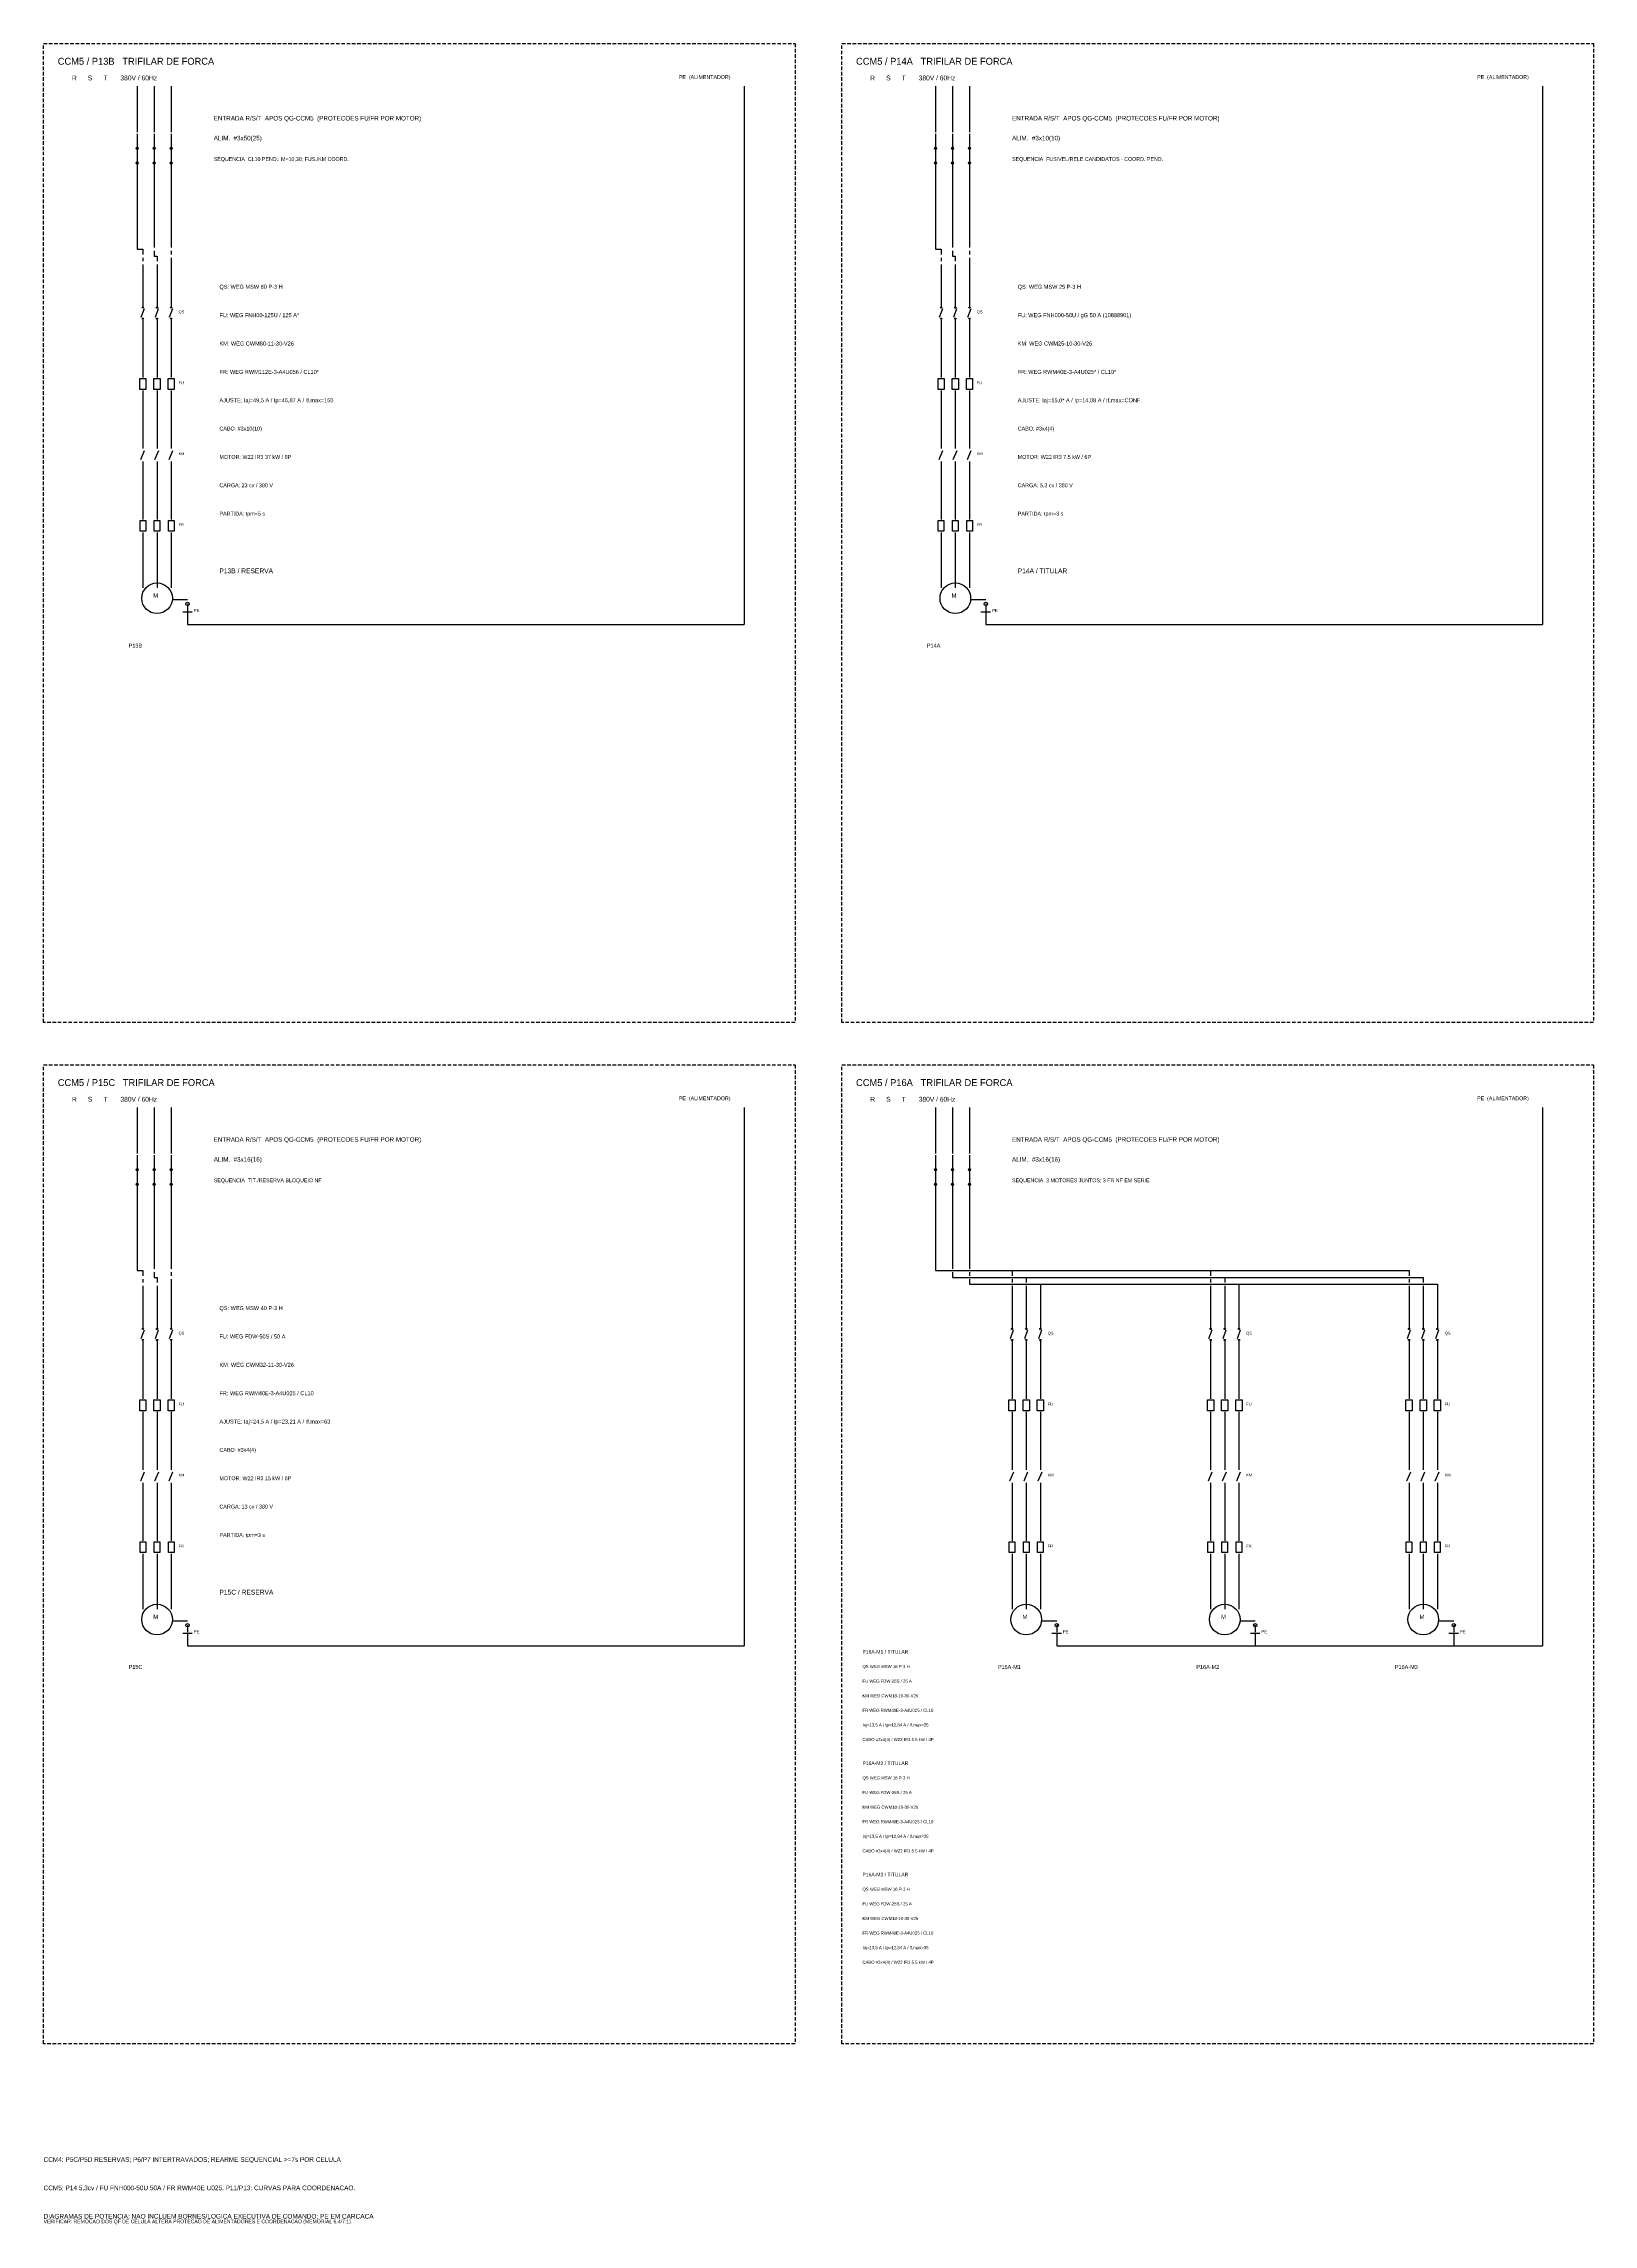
# Model space of a CAD drawing. Extents: x -646 to 641, y -554 to 322.
# Drawn here: x -267 to -157.7, y -553.7 to -400 of the extents above; entities that cross this region are included whole.
import ezdxf

# ---------------------------------------------------------------- set-up
doc = ezdxf.new("R2010")
doc.units = 0
doc.header["$MEASUREMENT"] = 0
doc.linetypes.add('HIDDEN', pattern=[0.375, 0.25, -0.125])
doc.layers.add('_ELT_UNIFILAR_PROC_TEXTO', color=1, linetype='Continuous')
doc.layers.add('ELET_TRIFILAR_TEXTO', color=4, linetype='Continuous')
doc.layers.add('ELET_TRIFILAR_DESENHO', color=5, linetype='Continuous', plot=False)

msp = doc.modelspace()

# ---------------------------------------------------------------- linework, layer by layer
at = {"layer": 'ELET_TRIFILAR_DESENHO'}
for p, q in [((-260.4, -403), (-260.4, -406.25)), ((-259.2, -403), (-259.2, -406.25)), ((-258, -403), (-258, -406.25)), ((-217.6, -403), (-217.6, -440.95)), ((-204.1, -403), (-204.1, -406.25)), ((-202.9, -403), (-202.9, -406.25)), ((-201.7, -403), (-201.7, -406.25)), ((-161.3, -403), (-161.3, -440.95)), ((-260.4, -406.35), (-260.4, -407.29)), ((-260.4, -407.29), (-260.4, -408.51)), ((-259.2, -406.35), (-259.2, -407.29)), ((-259.2, -407.29), (-259.2, -408.51)), ((-258, -406.35), (-258, -407.29)), ((-258, -407.29), (-258, -408.51)), ((-204.1, -406.35), (-204.1, -407.29)), ((-204.1, -407.29), (-204.1, -408.51)), ((-202.9, -406.35), (-202.9, -407.29)), ((-202.9, -407.29), (-202.9, -408.51)), ((-201.7, -406.35), (-201.7, -407.29)), ((-201.7, -407.29), (-201.7, -408.51)), ((-260.4, -408.51), (-260.4, -409.45)), ((-259.2, -408.51), (-259.2, -409.45)), ((-258, -408.51), (-258, -409.45)), ((-204.1, -408.51), (-204.1, -409.45)), ((-202.9, -408.51), (-202.9, -409.45)), ((-201.7, -408.51), (-201.7, -409.45)), ((-260.4, -409.45), (-260.4, -414.5)), ((-259.2, -409.45), (-259.2, -414.385)), ((-258, -409.45), (-258, -414.385)), ((-204.1, -409.45), (-204.1, -414.5)), ((-202.9, -409.45), (-202.9, -414.385)), ((-201.7, -409.45), (-201.7, -414.385)), ((-260.4, -414.5), (-260, -414.5)), ((-260, -414.5), (-260, -414.865)), ((-259.2, -414.615), (-259.2, -414.98)), ((-259.2, -414.98), (-259, -414.98)), ((-259, -414.98), (-259, -415.345)), ((-258, -414.615), (-258, -414.865)), ((-204.1, -414.5), (-203.7, -414.5)), ((-203.7, -414.5), (-203.7, -414.865)), ((-202.9, -414.615), (-202.9, -414.98)), ((-202.9, -414.98), (-202.7, -414.98)), ((-202.7, -414.98), (-202.7, -415.345)), ((-201.7, -414.615), (-201.7, -414.865)), ((-260, -415.095), (-260, -415.345)), ((-260, -415.575), (-260, -416.4)), ((-260, -416.4), (-260, -417.68)), ((-259, -415.575), (-259, -416.4)), ((-259, -416.4), (-259, -417.68)), ((-258, -415.095), (-258, -415.46)), ((-258, -415.46), (-258, -415.46)), ((-258, -415.46), (-258, -416.4)), ((-258, -416.4), (-258, -417.68)), ((-203.7, -415.095), (-203.7, -415.345)), ((-203.7, -415.575), (-203.7, -416.4)), ((-203.7, -416.4), (-203.7, -417.68)), ((-202.7, -415.575), (-202.7, -416.4)), ((-202.7, -416.4), (-202.7, -417.68)), ((-201.7, -415.095), (-201.7, -415.46)), ((-201.7, -415.46), (-201.7, -415.46)), ((-201.7, -415.46), (-201.7, -416.4)), ((-201.7, -416.4), (-201.7, -417.68)), ((-260, -417.68), (-260, -418.54)), ((-259, -417.68), (-259, -418.54)), ((-258, -417.68), (-258, -418.54)), ((-203.7, -417.68), (-203.7, -418.54)), ((-202.7, -417.68), (-202.7, -418.54)), ((-201.7, -417.68), (-201.7, -418.54)), ((-260.11, -419.29), (-259.89, -418.68)), ((-260, -419.46), (-260, -420.32)), ((-259.11, -419.29), (-258.89, -418.68)), ((-259, -419.46), (-259, -420.32)), ((-258.11, -419.29), (-257.89, -418.68)), ((-258, -419.46), (-258, -420.32)), ((-203.81, -419.29), (-203.59, -418.68)), ((-203.7, -419.46), (-203.7, -420.32)), ((-202.81, -419.29), (-202.59, -418.68)), ((-202.7, -419.46), (-202.7, -420.32)), ((-201.81, -419.29), (-201.59, -418.68)), ((-201.7, -419.46), (-201.7, -420.32)), ((-260, -420.32), (-260, -422.68)), ((-259, -420.32), (-259, -422.68)), ((-258, -420.32), (-258, -422.68)), ((-203.7, -420.32), (-203.7, -422.68)), ((-202.7, -420.32), (-202.7, -422.68)), ((-201.7, -420.32), (-201.7, -422.68)), ((-260, -422.68), (-260, -423.54)), ((-259, -422.68), (-259, -423.54)), ((-258, -422.68), (-258, -423.54)), ((-203.7, -422.68), (-203.7, -423.54)), ((-202.7, -422.68), (-202.7, -423.54)), ((-201.7, -422.68), (-201.7, -423.54)), ((-260, -424.46), (-260, -425.32)), ((-260, -425.32), (-260, -427.68)), ((-259, -424.46), (-259, -425.32)), ((-259, -425.32), (-259, -427.68)), ((-258, -424.46), (-258, -425.32)), ((-258, -425.32), (-258, -427.68)), ((-203.7, -424.46), (-203.7, -425.32)), ((-203.7, -425.32), (-203.7, -427.68)), ((-202.7, -424.46), (-202.7, -425.32)), ((-202.7, -425.32), (-202.7, -427.68)), ((-201.7, -424.46), (-201.7, -425.32)), ((-201.7, -425.32), (-201.7, -427.68)), ((-260.15, -429.33), (-259.88, -428.68)), ((-260, -427.68), (-260, -428.54)), ((-259.15, -429.33), (-258.88, -428.68)), ((-259, -427.68), (-259, -428.54)), ((-258.15, -429.33), (-257.88, -428.68)), ((-258, -427.68), (-258, -428.54)), ((-203.85, -429.33), (-203.58, -428.68)), ((-203.7, -427.68), (-203.7, -428.54)), ((-202.85, -429.33), (-202.58, -428.68)), ((-202.7, -427.68), (-202.7, -428.54)), ((-201.85, -429.33), (-201.58, -428.68)), ((-201.7, -427.68), (-201.7, -428.54)), ((-260, -429.46), (-260, -430.32)), ((-260, -430.32), (-260, -432.68)), ((-259, -429.46), (-259, -430.32)), ((-259, -430.32), (-259, -432.68)), ((-258, -429.46), (-258, -430.32)), ((-258, -430.32), (-258, -432.68)), ((-203.7, -429.46), (-203.7, -430.32)), ((-203.7, -430.32), (-203.7, -432.68)), ((-202.7, -429.46), (-202.7, -430.32)), ((-202.7, -430.32), (-202.7, -432.68)), ((-201.7, -429.46), (-201.7, -430.32)), ((-201.7, -430.32), (-201.7, -432.68)), ((-260, -432.68), (-260, -433.54)), ((-259, -432.68), (-259, -433.54)), ((-258, -432.68), (-258, -433.54)), ((-203.7, -432.68), (-203.7, -433.54)), ((-202.7, -432.68), (-202.7, -433.54)), ((-201.7, -432.68), (-201.7, -433.54)), ((-260, -434.46), (-260, -435.32)), ((-259, -434.46), (-259, -435.32)), ((-258, -434.46), (-258, -435.32)), ((-203.7, -434.46), (-203.7, -435.32)), ((-202.7, -434.46), (-202.7, -435.32)), ((-201.7, -434.46), (-201.7, -435.32)), ((-260, -435.32), (-260, -437)), ((-259, -435.32), (-259, -437)), ((-258, -435.32), (-258, -437)), ((-203.7, -435.32), (-203.7, -437)), ((-202.7, -435.32), (-202.7, -437)), ((-201.7, -435.32), (-201.7, -437)), ((-260, -437), (-260, -438.36)), ((-259, -437), (-259, -438.36)), ((-258, -437), (-258, -438.36)), ((-203.7, -437), (-203.7, -438.36)), ((-202.7, -437), (-202.7, -438.36)), ((-201.7, -437), (-201.7, -438.36)), ((-257.92, -439.2), (-256.85, -439.2)), ((-256.85, -439.5), (-256.85, -440)), ((-201.62, -439.2), (-200.55, -439.2)), ((-200.55, -439.5), (-200.55, -440)), ((-257.19, -440.05), (-256.52, -440.05)), ((-256.85, -440.05), (-256.85, -440.95)), ((-256.85, -440.95), (-217.6, -440.95)), ((-200.89, -440.05), (-200.22, -440.05)), ((-200.55, -440.05), (-200.55, -440.95)), ((-200.55, -440.95), (-161.3, -440.95)), ((-260.4, -475), (-260.4, -478.25)), ((-259.2, -475), (-259.2, -478.25)), ((-258, -475), (-258, -478.25)), ((-217.6, -475), (-217.6, -512.95)), ((-204.1, -475), (-204.1, -478.25)), ((-202.9, -475), (-202.9, -478.25)), ((-201.7, -475), (-201.7, -478.25)), ((-161.3, -475), (-161.3, -512.95)), ((-260.4, -478.35), (-260.4, -479.29)), ((-260.4, -479.29), (-260.4, -480.51)), ((-259.2, -478.35), (-259.2, -479.29)), ((-259.2, -479.29), (-259.2, -480.51)), ((-258, -478.35), (-258, -479.29)), ((-258, -479.29), (-258, -480.51)), ((-204.1, -478.35), (-204.1, -479.29)), ((-204.1, -479.29), (-204.1, -480.51)), ((-202.9, -478.35), (-202.9, -479.29)), ((-202.9, -479.29), (-202.9, -480.51)), ((-201.7, -478.35), (-201.7, -479.29)), ((-201.7, -479.29), (-201.7, -480.51)), ((-260.4, -480.51), (-260.4, -481.45)), ((-259.2, -480.51), (-259.2, -481.45)), ((-258, -480.51), (-258, -481.45)), ((-204.1, -480.51), (-204.1, -481.45)), ((-202.9, -480.51), (-202.9, -481.45)), ((-201.7, -480.51), (-201.7, -481.45)), ((-260.4, -481.45), (-260.4, -486.5)), ((-259.2, -481.45), (-259.2, -486.385)), ((-258, -481.45), (-258, -486.385)), ((-204.1, -481.45), (-204.1, -486.5)), ((-202.9, -481.45), (-202.9, -486.385)), ((-201.7, -481.45), (-201.7, -486.385)), ((-260.4, -486.5), (-260, -486.5)), ((-260, -486.5), (-260, -486.865)), ((-260, -487.095), (-260, -487.345)), ((-259.2, -486.615), (-259.2, -486.98)), ((-259.2, -486.98), (-259, -486.98)), ((-259, -486.98), (-259, -487.345)), ((-258, -486.615), (-258, -486.865)), ((-258, -487.095), (-258, -487.46)), ((-204.1, -486.5), (-170.7, -486.5)), ((-202.9, -486.615), (-202.9, -486.98)), ((-202.9, -486.98), (-169.7, -486.98)), ((-201.7, -486.615), (-201.7, -486.865)), ((-201.7, -487.095), (-201.7, -487.46)), ((-198.7, -486.5), (-198.7, -486.865)), ((-198.7, -487.095), (-198.7, -487.345)), ((-197.7, -486.98), (-197.7, -487.345)), ((-184.7, -486.5), (-184.7, -486.865)), ((-184.7, -487.095), (-184.7, -487.345)), ((-183.7, -486.98), (-183.7, -487.345)), ((-170.7, -486.5), (-170.7, -486.865)), ((-170.7, -487.095), (-170.7, -487.345)), ((-169.7, -486.98), (-169.7, -487.345)), ((-260, -487.575), (-260, -488.4)), ((-260, -488.4), (-260, -489.68)), ((-259, -487.575), (-259, -488.4)), ((-259, -488.4), (-259, -489.68)), ((-258, -487.46), (-258, -487.46)), ((-258, -487.46), (-258, -488.4)), ((-258, -488.4), (-258, -489.68)), ((-201.7, -487.46), (-168.7, -487.46)), ((-198.7, -487.575), (-198.7, -488.4)), ((-198.7, -488.4), (-198.7, -489.68)), ((-197.7, -487.575), (-197.7, -488.4)), ((-197.7, -488.4), (-197.7, -489.68)), ((-196.7, -487.46), (-196.7, -488.4)), ((-196.7, -488.4), (-196.7, -489.68)), ((-184.7, -487.575), (-184.7, -488.4)), ((-184.7, -488.4), (-184.7, -489.68)), ((-183.7, -487.575), (-183.7, -488.4)), ((-183.7, -488.4), (-183.7, -489.68)), ((-182.7, -487.46), (-182.7, -488.4)), ((-182.7, -488.4), (-182.7, -489.68)), ((-170.7, -487.575), (-170.7, -488.4)), ((-170.7, -488.4), (-170.7, -489.68)), ((-169.7, -487.575), (-169.7, -488.4)), ((-169.7, -488.4), (-169.7, -489.68)), ((-168.7, -487.46), (-168.7, -488.4)), ((-168.7, -488.4), (-168.7, -489.68)), ((-260, -489.68), (-260, -490.54)), ((-259, -489.68), (-259, -490.54)), ((-258, -489.68), (-258, -490.54)), ((-198.7, -489.68), (-198.7, -490.54)), ((-197.7, -489.68), (-197.7, -490.54)), ((-196.7, -489.68), (-196.7, -490.54)), ((-184.7, -489.68), (-184.7, -490.54)), ((-183.7, -489.68), (-183.7, -490.54)), ((-182.7, -489.68), (-182.7, -490.54)), ((-170.7, -489.68), (-170.7, -490.54)), ((-169.7, -489.68), (-169.7, -490.54)), ((-168.7, -489.68), (-168.7, -490.54)), ((-260.11, -491.29), (-259.89, -490.68)), ((-260, -491.46), (-260, -492.32)), ((-259.11, -491.29), (-258.89, -490.68)), ((-259, -491.46), (-259, -492.32)), ((-258.11, -491.29), (-257.89, -490.68)), ((-258, -491.46), (-258, -492.32)), ((-198.81, -491.29), (-198.59, -490.68)), ((-198.7, -491.46), (-198.7, -492.32)), ((-197.81, -491.29), (-197.59, -490.68)), ((-197.7, -491.46), (-197.7, -492.32)), ((-196.81, -491.29), (-196.59, -490.68)), ((-196.7, -491.46), (-196.7, -492.32)), ((-184.81, -491.29), (-184.59, -490.68)), ((-184.7, -491.46), (-184.7, -492.32)), ((-183.81, -491.29), (-183.59, -490.68)), ((-183.7, -491.46), (-183.7, -492.32)), ((-182.81, -491.29), (-182.59, -490.68)), ((-182.7, -491.46), (-182.7, -492.32)), ((-170.81, -491.29), (-170.59, -490.68)), ((-170.7, -491.46), (-170.7, -492.32)), ((-169.81, -491.29), (-169.59, -490.68)), ((-169.7, -491.46), (-169.7, -492.32)), ((-168.81, -491.29), (-168.59, -490.68)), ((-168.7, -491.46), (-168.7, -492.32)), ((-260, -492.32), (-260, -494.68)), ((-259, -492.32), (-259, -494.68)), ((-258, -492.32), (-258, -494.68)), ((-198.7, -492.32), (-198.7, -494.68)), ((-197.7, -492.32), (-197.7, -494.68)), ((-196.7, -492.32), (-196.7, -494.68)), ((-184.7, -492.32), (-184.7, -494.68)), ((-183.7, -492.32), (-183.7, -494.68)), ((-182.7, -492.32), (-182.7, -494.68)), ((-170.7, -492.32), (-170.7, -494.68)), ((-169.7, -492.32), (-169.7, -494.68)), ((-168.7, -492.32), (-168.7, -494.68)), ((-260, -494.68), (-260, -495.54)), ((-259, -494.68), (-259, -495.54)), ((-258, -494.68), (-258, -495.54)), ((-198.7, -494.68), (-198.7, -495.54)), ((-197.7, -494.68), (-197.7, -495.54)), ((-196.7, -494.68), (-196.7, -495.54)), ((-184.7, -494.68), (-184.7, -495.54)), ((-183.7, -494.68), (-183.7, -495.54)), ((-182.7, -494.68), (-182.7, -495.54)), ((-170.7, -494.68), (-170.7, -495.54)), ((-169.7, -494.68), (-169.7, -495.54)), ((-168.7, -494.68), (-168.7, -495.54)), ((-260, -496.46), (-260, -497.32)), ((-259, -496.46), (-259, -497.32)), ((-258, -496.46), (-258, -497.32)), ((-198.7, -496.46), (-198.7, -497.32)), ((-197.7, -496.46), (-197.7, -497.32)), ((-196.7, -496.46), (-196.7, -497.32)), ((-184.7, -496.46), (-184.7, -497.32)), ((-183.7, -496.46), (-183.7, -497.32)), ((-182.7, -496.46), (-182.7, -497.32)), ((-170.7, -496.46), (-170.7, -497.32)), ((-169.7, -496.46), (-169.7, -497.32)), ((-168.7, -496.46), (-168.7, -497.32)), ((-260, -497.32), (-260, -499.68)), ((-259, -497.32), (-259, -499.68)), ((-258, -497.32), (-258, -499.68)), ((-198.7, -497.32), (-198.7, -499.68)), ((-197.7, -497.32), (-197.7, -499.68)), ((-196.7, -497.32), (-196.7, -499.68)), ((-184.7, -497.32), (-184.7, -499.68)), ((-183.7, -497.32), (-183.7, -499.68)), ((-182.7, -497.32), (-182.7, -499.68)), ((-170.7, -497.32), (-170.7, -499.68)), ((-169.7, -497.32), (-169.7, -499.68)), ((-168.7, -497.32), (-168.7, -499.68)), ((-260.15, -501.33), (-259.88, -500.68)), ((-260, -499.68), (-260, -500.54)), ((-259.15, -501.33), (-258.88, -500.68)), ((-259, -499.68), (-259, -500.54)), ((-258.15, -501.33), (-257.88, -500.68)), ((-258, -499.68), (-258, -500.54)), ((-198.85, -501.33), (-198.58, -500.68)), ((-198.7, -499.68), (-198.7, -500.54)), ((-197.85, -501.33), (-197.58, -500.68)), ((-197.7, -499.68), (-197.7, -500.54)), ((-196.85, -501.33), (-196.58, -500.68)), ((-196.7, -499.68), (-196.7, -500.54)), ((-184.85, -501.33), (-184.58, -500.68)), ((-184.7, -499.68), (-184.7, -500.54)), ((-183.85, -501.33), (-183.58, -500.68)), ((-183.7, -499.68), (-183.7, -500.54)), ((-182.85, -501.33), (-182.58, -500.68)), ((-182.7, -499.68), (-182.7, -500.54)), ((-170.85, -501.33), (-170.58, -500.68)), ((-170.7, -499.68), (-170.7, -500.54)), ((-169.85, -501.33), (-169.58, -500.68)), ((-169.7, -499.68), (-169.7, -500.54)), ((-168.85, -501.33), (-168.58, -500.68)), ((-168.7, -499.68), (-168.7, -500.54)), ((-260, -501.46), (-260, -502.32)), ((-260, -502.32), (-260, -504.68)), ((-259, -501.46), (-259, -502.32)), ((-259, -502.32), (-259, -504.68)), ((-258, -501.46), (-258, -502.32)), ((-258, -502.32), (-258, -504.68)), ((-198.7, -501.46), (-198.7, -502.32)), ((-198.7, -502.32), (-198.7, -504.68)), ((-197.7, -501.46), (-197.7, -502.32)), ((-197.7, -502.32), (-197.7, -504.68)), ((-196.7, -501.46), (-196.7, -502.32)), ((-196.7, -502.32), (-196.7, -504.68)), ((-184.7, -501.46), (-184.7, -502.32)), ((-184.7, -502.32), (-184.7, -504.68)), ((-183.7, -501.46), (-183.7, -502.32)), ((-183.7, -502.32), (-183.7, -504.68)), ((-182.7, -501.46), (-182.7, -502.32)), ((-182.7, -502.32), (-182.7, -504.68)), ((-170.7, -501.46), (-170.7, -502.32)), ((-170.7, -502.32), (-170.7, -504.68)), ((-169.7, -501.46), (-169.7, -502.32)), ((-169.7, -502.32), (-169.7, -504.68)), ((-168.7, -501.46), (-168.7, -502.32)), ((-168.7, -502.32), (-168.7, -504.68)), ((-260, -504.68), (-260, -505.54)), ((-259, -504.68), (-259, -505.54)), ((-258, -504.68), (-258, -505.54)), ((-198.7, -504.68), (-198.7, -505.54)), ((-197.7, -504.68), (-197.7, -505.54)), ((-196.7, -504.68), (-196.7, -505.54)), ((-184.7, -504.68), (-184.7, -505.54)), ((-183.7, -504.68), (-183.7, -505.54)), ((-182.7, -504.68), (-182.7, -505.54)), ((-170.7, -504.68), (-170.7, -505.54)), ((-169.7, -504.68), (-169.7, -505.54)), ((-168.7, -504.68), (-168.7, -505.54)), ((-260, -506.46), (-260, -507.32)), ((-260, -507.32), (-260, -509)), ((-259, -506.46), (-259, -507.32)), ((-259, -507.32), (-259, -509)), ((-258, -506.46), (-258, -507.32)), ((-258, -507.32), (-258, -509)), ((-198.7, -506.46), (-198.7, -507.32)), ((-198.7, -507.32), (-198.7, -509)), ((-197.7, -506.46), (-197.7, -507.32)), ((-197.7, -507.32), (-197.7, -509)), ((-196.7, -506.46), (-196.7, -507.32)), ((-196.7, -507.32), (-196.7, -509)), ((-184.7, -506.46), (-184.7, -507.32)), ((-184.7, -507.32), (-184.7, -509)), ((-183.7, -506.46), (-183.7, -507.32)), ((-183.7, -507.32), (-183.7, -509)), ((-182.7, -506.46), (-182.7, -507.32)), ((-182.7, -507.32), (-182.7, -509)), ((-170.7, -506.46), (-170.7, -507.32)), ((-170.7, -507.32), (-170.7, -509)), ((-169.7, -506.46), (-169.7, -507.32)), ((-169.7, -507.32), (-169.7, -509)), ((-168.7, -506.46), (-168.7, -507.32)), ((-168.7, -507.32), (-168.7, -509)), ((-260, -509), (-260, -510.36)), ((-259, -509), (-259, -510.36)), ((-258, -509), (-258, -510.36)), ((-198.7, -509), (-198.7, -510.36)), ((-197.7, -509), (-197.7, -510.36)), ((-196.7, -509), (-196.7, -510.36)), ((-184.7, -509), (-184.7, -510.36)), ((-183.7, -509), (-183.7, -510.36)), ((-182.7, -509), (-182.7, -510.36)), ((-170.7, -509), (-170.7, -510.36)), ((-169.7, -509), (-169.7, -510.36)), ((-168.7, -509), (-168.7, -510.36)), ((-257.92, -511.2), (-256.85, -511.2)), ((-256.85, -511.5), (-256.85, -512)), ((-196.62, -511.2), (-195.55, -511.2)), ((-195.55, -511.5), (-195.55, -512)), ((-182.62, -511.2), (-181.55, -511.2)), ((-181.55, -511.5), (-181.55, -512)), ((-168.62, -511.2), (-167.55, -511.2)), ((-167.55, -511.5), (-167.55, -512)), ((-257.19, -512.05), (-256.52, -512.05)), ((-256.85, -512.05), (-256.85, -512.95)), ((-256.85, -512.95), (-217.6, -512.95)), ((-195.89, -512.05), (-195.22, -512.05)), ((-195.55, -512.05), (-195.55, -512.95)), ((-195.55, -512.95), (-161.3, -512.95)), ((-181.89, -512.05), (-181.22, -512.05)), ((-181.55, -512.05), (-181.55, -512.95)), ((-167.89, -512.05), (-167.22, -512.05)), ((-167.55, -512.05), (-167.55, -512.95))]:
    msp.add_line(p, q, dxfattribs=at)
at = {"layer": 'ELET_TRIFILAR_DESENHO', "linetype": 'HIDDEN'}
for points in [[(-267, -400), (-214, -400), (-214, -469), (-267, -469)], [(-210.7, -400), (-157.7, -400), (-157.7, -469), (-210.7, -469)], [(-267, -472), (-214, -472), (-214, -541), (-267, -541)], [(-210.7, -472), (-157.7, -472), (-157.7, -541), (-210.7, -541)]]:
    msp.add_lwpolyline(points, close=True, dxfattribs=at)
at = {"layer": 'ELET_TRIFILAR_DESENHO'}
for points in [[(-260.22, -423.61), (-259.78, -423.61), (-259.78, -424.39), (-260.22, -424.39)], [(-259.22, -423.61), (-258.78, -423.61), (-258.78, -424.39), (-259.22, -424.39)], [(-258.22, -423.61), (-257.78, -423.61), (-257.78, -424.39), (-258.22, -424.39)], [(-203.92, -423.61), (-203.48, -423.61), (-203.48, -424.39), (-203.92, -424.39)], [(-202.92, -423.61), (-202.48, -423.61), (-202.48, -424.39), (-202.92, -424.39)], [(-201.92, -423.61), (-201.48, -423.61), (-201.48, -424.39), (-201.92, -424.39)], [(-260.2, -433.63), (-259.8, -433.63), (-259.8, -434.37), (-260.2, -434.37)], [(-259.2, -433.63), (-258.8, -433.63), (-258.8, -434.37), (-259.2, -434.37)], [(-258.2, -433.63), (-257.8, -433.63), (-257.8, -434.37), (-258.2, -434.37)], [(-203.9, -433.63), (-203.5, -433.63), (-203.5, -434.37), (-203.9, -434.37)], [(-202.9, -433.63), (-202.5, -433.63), (-202.5, -434.37), (-202.9, -434.37)], [(-201.9, -433.63), (-201.5, -433.63), (-201.5, -434.37), (-201.9, -434.37)], [(-260.22, -495.61), (-259.78, -495.61), (-259.78, -496.39), (-260.22, -496.39)], [(-259.22, -495.61), (-258.78, -495.61), (-258.78, -496.39), (-259.22, -496.39)], [(-258.22, -495.61), (-257.78, -495.61), (-257.78, -496.39), (-258.22, -496.39)], [(-198.92, -495.61), (-198.48, -495.61), (-198.48, -496.39), (-198.92, -496.39)], [(-197.92, -495.61), (-197.48, -495.61), (-197.48, -496.39), (-197.92, -496.39)], [(-196.92, -495.61), (-196.48, -495.61), (-196.48, -496.39), (-196.92, -496.39)], [(-184.92, -495.61), (-184.48, -495.61), (-184.48, -496.39), (-184.92, -496.39)], [(-183.92, -495.61), (-183.48, -495.61), (-183.48, -496.39), (-183.92, -496.39)], [(-182.92, -495.61), (-182.48, -495.61), (-182.48, -496.39), (-182.92, -496.39)], [(-170.92, -495.61), (-170.48, -495.61), (-170.48, -496.39), (-170.92, -496.39)], [(-169.92, -495.61), (-169.48, -495.61), (-169.48, -496.39), (-169.92, -496.39)], [(-168.92, -495.61), (-168.48, -495.61), (-168.48, -496.39), (-168.92, -496.39)], [(-260.2, -505.63), (-259.8, -505.63), (-259.8, -506.37), (-260.2, -506.37)], [(-259.2, -505.63), (-258.8, -505.63), (-258.8, -506.37), (-259.2, -506.37)], [(-258.2, -505.63), (-257.8, -505.63), (-257.8, -506.37), (-258.2, -506.37)], [(-198.9, -505.63), (-198.5, -505.63), (-198.5, -506.37), (-198.9, -506.37)], [(-197.9, -505.63), (-197.5, -505.63), (-197.5, -506.37), (-197.9, -506.37)], [(-196.9, -505.63), (-196.5, -505.63), (-196.5, -506.37), (-196.9, -506.37)], [(-184.9, -505.63), (-184.5, -505.63), (-184.5, -506.37), (-184.9, -506.37)], [(-183.9, -505.63), (-183.5, -505.63), (-183.5, -506.37), (-183.9, -506.37)], [(-182.9, -505.63), (-182.5, -505.63), (-182.5, -506.37), (-182.9, -506.37)], [(-170.9, -505.63), (-170.5, -505.63), (-170.5, -506.37), (-170.9, -506.37)], [(-169.9, -505.63), (-169.5, -505.63), (-169.5, -506.37), (-169.9, -506.37)], [(-168.9, -505.63), (-168.5, -505.63), (-168.5, -506.37), (-168.9, -506.37)]]:
    msp.add_lwpolyline(points, close=True, dxfattribs=at)
for centre, radius in [((-260.4, -407.38), 0.075), ((-259.2, -407.38), 0.075), ((-258, -407.38), 0.075), ((-204.1, -407.38), 0.075), ((-202.9, -407.38), 0.075), ((-201.7, -407.38), 0.075), ((-260.4, -408.42), 0.075), ((-259.2, -408.42), 0.075), ((-258, -408.42), 0.075), ((-204.1, -408.42), 0.075), ((-202.9, -408.42), 0.075), ((-201.7, -408.42), 0.075), ((-260, -418.61), 0.045), ((-260, -419.39), 0.045), ((-259, -418.61), 0.045), ((-259, -419.39), 0.045), ((-258, -418.61), 0.045), ((-258, -419.39), 0.045), ((-203.7, -418.61), 0.045), ((-203.7, -419.39), 0.045), ((-202.7, -418.61), 0.045), ((-202.7, -419.39), 0.045), ((-201.7, -418.61), 0.045), ((-201.7, -419.39), 0.045), ((-259, -439.1), 1.08), ((-202.7, -439.1), 1.08), ((-256.85, -439.5), 0.12), ((-200.55, -439.5), 0.12), ((-260.4, -479.38), 0.075), ((-259.2, -479.38), 0.075), ((-258, -479.38), 0.075), ((-204.1, -479.38), 0.075), ((-202.9, -479.38), 0.075), ((-201.7, -479.38), 0.075), ((-260.4, -480.42), 0.075), ((-259.2, -480.42), 0.075), ((-258, -480.42), 0.075), ((-204.1, -480.42), 0.075), ((-202.9, -480.42), 0.075), ((-201.7, -480.42), 0.075), ((-260, -490.61), 0.045), ((-260, -491.39), 0.045), ((-259, -490.61), 0.045), ((-259, -491.39), 0.045), ((-258, -490.61), 0.045), ((-258, -491.39), 0.045), ((-198.7, -490.61), 0.045), ((-198.7, -491.39), 0.045), ((-197.7, -490.61), 0.045), ((-197.7, -491.39), 0.045), ((-196.7, -490.61), 0.045), ((-196.7, -491.39), 0.045), ((-184.7, -490.61), 0.045), ((-184.7, -491.39), 0.045), ((-183.7, -490.61), 0.045), ((-183.7, -491.39), 0.045), ((-182.7, -490.61), 0.045), ((-182.7, -491.39), 0.045), ((-170.7, -490.61), 0.045), ((-170.7, -491.39), 0.045), ((-169.7, -490.61), 0.045), ((-169.7, -491.39), 0.045), ((-168.7, -490.61), 0.045), ((-168.7, -491.39), 0.045), ((-259, -511.1), 1.08), ((-197.7, -511.1), 1.08), ((-183.7, -511.1), 1.08), ((-169.7, -511.1), 1.08), ((-256.85, -511.5), 0.12), ((-195.55, -511.5), 0.12), ((-181.55, -511.5), 0.12), ((-167.55, -511.5), 0.12)]:
    msp.add_circle(centre, radius, dxfattribs=at)

# ---------------------------------------------------------------- texts
at = {"layer": '_ELT_UNIFILAR_PROC_TEXTO', "attachment_point": 1}
for s, insert, char_height in [('P13B / RESERVA', (-254.6, -437), 0.34), ('P14A / TITULAR', (-198.3, -437), 0.34), ('P13B', (-261, -442.3), 0.28), ('P14A', (-204.7, -442.3), 0.28), ('P15C / RESERVA', (-254.6, -509), 0.34), ('P16A-M1 / TITULAR', (-209.25, -513.25), 0.255), ('P15C', (-261, -514.3), 0.28), ('P16A-M1', (-199.7, -514.3), 0.28), ('P16A-M2', (-185.7, -514.3), 0.28), ('P16A-M3', (-171.7, -514.3), 0.28), ('P16A-M2 / TITULAR', (-209.25, -521.1), 0.255), ('P16A-M3 / TITULAR', (-209.25, -528.95), 0.255)]:
    msp.add_mtext(s, dxfattribs=dict(at, insert=insert, char_height=char_height))
at = {"layer": 'ELET_TRIFILAR_TEXTO', "attachment_point": 1}
for s, insert, char_height in [('CCM5 / P13B   TRIFILAR DE FORCA', (-266, -401), 0.49), ('CCM5 / P14A   TRIFILAR DE FORCA', (-209.7, -401), 0.49), ('R      S      T       380V / 60Hz', (-265, -402.25), 0.34), ('PE  (ALIMENTADOR)', (-222.2, -402.22), 0.27), ('R      S      T       380V / 60Hz', (-208.7, -402.25), 0.34), ('PE  (ALIMENTADOR)', (-165.9, -402.22), 0.27), ('ENTRADA R/S/T  APOS QG-CCM5  (PROTECOES FU/FR POR MOTOR)', (-255, -405.1), 0.32), ('ENTRADA R/S/T  APOS QG-CCM5  (PROTECOES FU/FR POR MOTOR)', (-198.7, -405.1), 0.32), ('ALIM.  #3x50(25)', (-255, -406.5), 0.32), ('ALIM.  #3x10(10)', (-198.7, -406.5), 0.32), ('SEQUENCIA  CL10 PEND.: M=10,30; FUS./KM COORD.', (-255, -408), 0.27), ('SEQUENCIA  FUSIVEL/RELE CANDIDATOS - COORD. PEND.', (-198.7, -408), 0.27), ('QS: WEG MSW 80 P-3 H', (-254.6, -417), 0.285), ('QS: WEG MSW 25 P-3 H', (-198.3, -417), 0.285), ('QS', (-257.48, -418.81), 0.2), ('FU: WEG FNH00-125U / 125 A*', (-254.6, -419), 0.285), ('QS', (-201.18, -418.81), 0.2), ('FU: WEG FNH000-50U / gG 50 A (10888901)', (-198.3, -419), 0.285), ('KM: WEG CWM80-11-30-V26', (-254.6, -421), 0.285), ('KM: WEG CWM25-10-30-V26', (-198.3, -421), 0.285), ('FU', (-257.48, -423.81), 0.2), ('FR: WEG RWM112E-3-A4U056 / CL10*', (-254.6, -423), 0.285), ('FU', (-201.18, -423.81), 0.2), ('FR: WEG RWM40E-3-A4U025* / CL10*', (-198.3, -423), 0.285), ('AJUSTE: Iaj=49,5 A / Ip=46,87 A / If,max=160', (-254.6, -425), 0.285), ('AJUSTE: Iaj=15,0* A / Ip=14,08 A / If,max=CONF.', (-198.3, -425), 0.285), ('CABO: #3x10(10)', (-254.6, -427), 0.275), ('CABO: #3x4(4)', (-198.3, -427), 0.275), ('KM', (-257.48, -428.81), 0.2), ('KM', (-201.18, -428.81), 0.2), ('MOTOR: W22 IR3 37 kW / 8P', (-254.6, -429), 0.275), ('MOTOR: W22 IR3 7.5 kW / 6P', (-198.3, -429), 0.275), ('CARGA: 23 cv / 380 V', (-254.6, -431), 0.275), ('CARGA: 5,3 cv / 380 V', (-198.3, -431), 0.275), ('PARTIDA: tpm=5 s', (-254.6, -433), 0.275), ('PARTIDA: tpm=3 s', (-198.3, -433), 0.275), ('FR', (-257.48, -433.81), 0.2), ('FR', (-201.18, -433.81), 0.2), ('M', (-259.26, -438.76), 0.29), ('M', (-202.96, -438.76), 0.29), ('PE', (-256.42, -439.85), 0.22), ('PE', (-200.12, -439.85), 0.22), ('CCM5 / P15C   TRIFILAR DE FORCA', (-266, -473), 0.49), ('CCM5 / P16A   TRIFILAR DE FORCA', (-209.7, -473), 0.49), ('R      S      T       380V / 60Hz', (-265, -474.25), 0.34), ('PE  (ALIMENTADOR)', (-222.2, -474.22), 0.27), ('R      S      T       380V / 60Hz', (-208.7, -474.25), 0.34), ('PE  (ALIMENTADOR)', (-165.9, -474.22), 0.27), ('ENTRADA R/S/T  APOS QG-CCM5  (PROTECOES FU/FR POR MOTOR)', (-255, -477.1), 0.32), ('ENTRADA R/S/T  APOS QG-CCM5  (PROTECOES FU/FR POR MOTOR)', (-198.7, -477.1), 0.32), ('ALIM.  #3x16(16)', (-255, -478.5), 0.32), ('ALIM.  #3x16(16)', (-198.7, -478.5), 0.32), ('SEQUENCIA  TIT./RESERVA BLOQUEIO NF', (-255, -480), 0.27), ('SEQUENCIA  3 MOTORES JUNTOS; 3 FR NF EM SERIE', (-198.7, -480), 0.27), ('QS: WEG MSW 40 P-3 H', (-254.6, -489), 0.285), ('QS', (-257.48, -490.81), 0.2), ('FU: WEG FDW-50S / 50 A', (-254.6, -491), 0.285), ('QS', (-196.18, -490.81), 0.2), ('QS', (-182.18, -490.81), 0.2), ('QS', (-168.18, -490.81), 0.2), ('KM: WEG CWM32-11-30-V26', (-254.6, -493), 0.285), ('FR: WEG RWM40E-3-A4U025 / CL10', (-254.6, -495), 0.285), ('FU', (-257.48, -495.81), 0.2), ('FU', (-196.18, -495.81), 0.2), ('FU', (-182.18, -495.81), 0.2), ('FU', (-168.18, -495.81), 0.2), ('AJUSTE: Iaj=24,5 A / Ip=23,21 A / If,max=63', (-254.6, -497), 0.285), ('CABO: #3x4(4)', (-254.6, -499), 0.275), ('KM', (-257.48, -500.81), 0.2), ('MOTOR: W22 IR3 15 kW / 6P', (-254.6, -501), 0.275), ('KM', (-196.18, -500.81), 0.2), ('KM', (-182.18, -500.81), 0.2), ('KM', (-168.18, -500.81), 0.2), ('CARGA: 13 cv / 380 V', (-254.6, -503), 0.275), ('PARTIDA: tpm=3 s', (-254.6, -505), 0.275), ('FR', (-257.48, -505.81), 0.2), ('FR', (-196.18, -505.81), 0.2), ('FR', (-182.18, -505.81), 0.2), ('FR', (-168.18, -505.81), 0.2), ('M', (-259.26, -510.76), 0.29), ('PE', (-256.42, -511.85), 0.22), ('M', (-197.96, -510.76), 0.29), ('PE', (-195.12, -511.85), 0.22), ('M', (-183.96, -510.76), 0.29), ('PE', (-181.12, -511.85), 0.22), ('M', (-169.96, -510.76), 0.29), ('PE', (-167.12, -511.85), 0.22), ('QS WEG MSW 16 P-3 H', (-209.25, -514.3), 0.218), ('FU WEG FDW-25S / 25 A', (-209.25, -515.33), 0.218), ('KM WEG CWM18-10-30-V26', (-209.25, -516.36), 0.218), ('FR WEG RWM40E-3-A4U025 / CL10', (-209.25, -517.39), 0.218), ('CABO #3x4(4) / W22 IR3 5.5 kW / 4P', (-209.25, -519.45), 0.218), ('Iaj=13,5 A / Ip=12,84 A / If,max=35', (-209.25, -518.42), 0.218), ('QS WEG MSW 16 P-3 H', (-209.25, -522.15), 0.218), ('FU WEG FDW-25S / 25 A', (-209.25, -523.18), 0.218), ('KM WEG CWM18-10-30-V26', (-209.25, -524.21), 0.218), ('FR WEG RWM40E-3-A4U025 / CL10', (-209.25, -525.24), 0.218), ('CABO #3x4(4) / W22 IR3 5.5 kW / 4P', (-209.25, -527.3), 0.218), ('Iaj=13,5 A / Ip=12,84 A / If,max=35', (-209.25, -526.27), 0.218), ('QS WEG MSW 16 P-3 H', (-209.25, -530), 0.218), ('FU WEG FDW-25S / 25 A', (-209.25, -531.03), 0.218), ('KM WEG CWM18-10-30-V26', (-209.25, -532.06), 0.218), ('FR WEG RWM40E-3-A4U025 / CL10', (-209.25, -533.09), 0.218), ('Iaj=13,5 A / Ip=12,84 A / If,max=35', (-209.25, -534.12), 0.218), ('CABO #3x4(4) / W22 IR3 5.5 kW / 4P', (-209.25, -535.15), 0.218), ('CCM4: P5C/P5D RESERVAS; P6/P7 INTERTRAVADOS; REARME SEQUENCIAL >=7s POR CELULA', (-267, -549), 0.33), ('CCM5: P14 5,3cv / FU FNH000-50U 50A / FR RWM40E U025. P11/P13: CURVAS PARA COORDENACAO.', (-267, -551), 0.33), ('VERIFICAR: REMOCAO DOS QF DE CELULA ALTERA PROTECAO DE ALIMENTADORES E COORDENACAO (MEMORIAL 6.4/7.1).', (-267, -553.4), 0.26), ('DIAGRAMAS DE POTENCIA: NAO INCLUEM BORNES/LOGICA EXECUTIVA DE COMANDO; PE EM CARCACA', (-267, -553), 0.33)]:
    msp.add_mtext(s, dxfattribs=dict(at, insert=insert, char_height=char_height))

doc.saveas('drawing.dxf')
